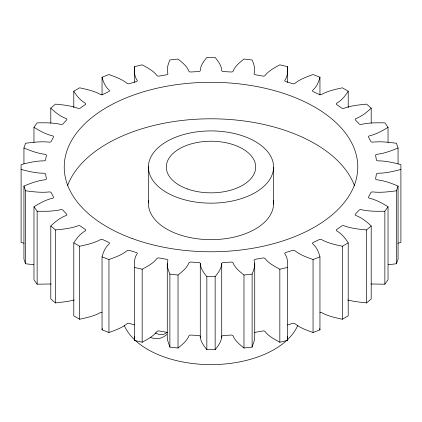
<?xml version="1.0" encoding="UTF-8"?>
<svg xmlns="http://www.w3.org/2000/svg" width="422" height="422" viewBox="0 0 422 422"><rect width="100%" height="100%" fill="white"/><g stroke="black" fill="none" stroke-linecap="round" stroke-linejoin="round"><path stroke-width="0.63" d="M21.1 169.433C28.49 171.401 36.055 173.189 43.746 173.226A1.757 1.013 0 0 1 45.608 174.17L46.373 178.67A1.757 1.013 0 0 1 44.869 179.809C37.595 180.658 30.648 183.248 23.938 186.076L25.557 190.776C33.322 191.841 41.219 192.791 49.047 191.947A1.757 1.013 0 0 1 51.194 192.664L53.467 196.99A1.757 1.013 0 0 1 52.375 198.271C45.755 199.859 39.684 203.172 33.966 206.78L37.141 211.206C44.964 211.359 52.914 211.464 60.578 209.708A1.757 1.013 0 0 1 62.925 210.172L66.618 214.154A1.757 1.013 0 0 1 65.98 215.542C60.188 217.757 55.235 221.708 50.798 225.955L55.409 229.943C62.978 229.209 70.706 228.487 77.885 225.828A1.757 1.013 0 0 1 80.344 226.018L85.313 229.515A1.757 1.013 0 0 1 85.154 230.945C80.307 233.704 76.693 238.193 73.787 242.866L79.658 246.258C86.695 244.697 93.942 243.209 100.309 239.691A1.757 1.013 0 0 1 102.789 239.601L108.839 242.471A1.757 1.013 0 0 1 109.166 243.89C105.315 247.165 103.279 252.071 102.045 256.866L108.95 259.53C115.206 257.235 121.768 255.036 126.99 250.763A1.757 1.013 0 0 1 129.385 250.394L136.29 252.525A1.757 1.013 0 0 1 137.092 253.88C134.301 257.742 134.122 262.832 134.491 267.411L142.161 269.247C147.436 266.329 153.139 263.476 156.894 258.617A1.757 1.013 0 0 1 159.12 257.984L166.616 259.298A1.757 1.013 0 0 1 167.856 260.538C166.368 265.058 168.13 269.906 169.881 274.1L178.026 275.033C182.172 271.626 186.862 268.107 188.882 262.953A1.757 1.013 0 0 1 190.85 262.083L198.646 262.526A1.757 1.013 0 0 1 200.281 263.602C200.455 268.635 203.879 272.86 206.849 276.674L206.849 349.659L215.151 349.659C218.042 346.082 220.933 342.168 221.719 337.531L221.719 263.602A1.757 1.013 0 0 1 223.354 262.526L231.15 262.083A1.757 1.013 0 0 1 233.118 262.953C235.138 268.107 239.828 271.626 243.974 275.033L252.119 274.1C253.87 269.906 255.632 265.058 254.144 260.538A1.757 1.013 0 0 1 255.384 259.298L262.88 257.984A1.757 1.013 0 0 1 265.106 258.617C268.861 263.476 274.564 266.329 279.839 269.247L287.509 267.411C287.878 262.832 287.698 257.742 284.908 253.88A1.757 1.013 0 0 1 285.71 252.525L292.615 250.394A1.757 1.013 0 0 1 295.01 250.763C300.232 255.036 306.794 257.235 313.05 259.53L319.955 256.866C318.721 252.071 316.685 247.165 312.834 243.89A1.757 1.013 0 0 1 313.161 242.471L319.211 239.601A1.757 1.013 0 0 1 321.691 239.691C328.058 243.209 335.305 244.697 342.342 246.258L348.213 242.866C345.307 238.193 341.693 233.704 336.846 230.945A1.757 1.013 0 0 1 336.687 229.515L341.656 226.018A1.757 1.013 0 0 1 344.115 225.828C351.294 228.487 359.022 229.209 366.591 229.943L371.202 225.955C366.765 221.708 361.812 217.757 356.02 215.542A1.757 1.013 0 0 1 355.382 214.154L359.075 210.172A1.757 1.013 0 0 1 361.422 209.708C369.086 211.464 377.036 211.359 384.859 211.206L388.034 206.78C382.316 203.172 376.245 199.859 369.625 198.271A1.757 1.013 0 0 1 368.533 196.99L370.806 192.664A1.757 1.013 0 0 1 372.953 191.947C380.781 192.791 388.678 191.841 396.443 190.776L398.062 186.076C391.352 183.248 384.405 180.658 377.131 179.809A1.757 1.013 0 0 1 375.627 178.67L376.392 174.17A1.757 1.013 0 0 1 378.254 173.226C385.945 173.189 393.51 171.401 400.9 169.433M206.849 349.659C203.879 345.845 200.455 341.62 200.281 336.587A1.757 1.013 0 0 0 198.646 335.511L190.85 335.068A1.757 1.013 0 0 0 188.882 335.938C186.862 341.087 182.172 344.605 178.026 348.018L169.881 347.084L167.576 340.232L167.27 336.619L167.27 263.634M134.407 336.577L134.491 340.396L142.161 342.231C147.436 339.314 153.139 336.455 156.894 331.602A1.757 1.013 0 0 1 159.12 330.969L166.616 332.283A1.757 1.013 0 0 1 167.402 332.547M134.323 82.39L134.491 66.66L142.161 64.83C147.436 67.742 153.139 70.601 156.894 75.454A1.757 1.013 0 0 0 159.12 76.087L166.616 74.773A1.757 1.013 0 0 0 167.856 73.534C166.368 69.013 168.13 64.17 169.881 59.971L178.026 59.038C182.172 62.451 186.862 65.969 188.882 71.123A1.757 1.013 0 0 0 190.85 71.993L198.646 71.55A1.757 1.013 0 0 0 200.281 70.474C200.455 65.436 203.879 61.211 206.849 57.397L215.151 57.397C218.121 61.211 221.545 65.436 221.719 70.474A1.757 1.013 0 0 0 223.354 71.55L231.15 71.993A1.757 1.013 0 0 0 233.118 71.123C235.138 65.969 239.828 62.451 243.974 59.038L252.119 59.971C253.87 64.17 255.632 69.013 254.144 73.534A1.757 1.013 0 0 0 255.384 74.773L262.88 76.087A1.757 1.013 0 0 0 265.106 75.454C268.861 70.601 274.564 67.742 279.839 64.83L287.509 66.66C287.878 71.244 287.698 76.335 284.908 80.191A1.757 1.013 0 0 0 285.71 81.546L292.615 83.677A1.757 1.013 0 0 0 295.01 83.308C300.232 79.035 306.794 76.836 313.05 74.546L319.955 77.21L319.955 94.961M254.598 332.547A1.757 1.013 0 0 1 255.384 332.283L262.88 330.969A1.757 1.013 0 0 1 265.106 331.602C268.861 336.455 274.564 339.314 279.839 342.231L287.509 340.396L287.593 336.577M134.407 324.929L129.385 323.379A1.757 1.013 0 0 0 126.99 323.748C121.768 328.021 115.206 330.22 108.95 332.51L102.045 329.851L102.367 328.58M319.955 77.21C318.721 82 316.685 86.906 312.834 90.187A1.757 1.013 0 0 0 313.161 91.606L319.211 94.47A1.757 1.013 0 0 0 321.691 94.38C328.058 90.867 335.305 89.374 342.342 87.818L348.213 91.205L348.213 107.642M23.938 163.778L23.938 147.995L25.557 143.295C33.322 142.235 41.219 141.286 49.047 142.13A1.757 1.013 0 0 0 51.194 141.412L53.467 137.087A1.757 1.013 0 0 0 52.375 135.8C45.755 134.217 39.684 130.899 33.966 127.296L37.141 122.865C44.964 122.718 52.914 122.612 60.578 124.369A1.757 1.013 0 0 0 62.925 123.904L66.618 119.917A1.757 1.013 0 0 0 65.98 118.535C60.188 116.319 55.235 112.363 50.798 108.116L55.409 104.134C62.978 104.867 70.706 105.584 77.885 108.243A1.757 1.013 0 0 0 80.344 108.053L85.313 104.561A1.757 1.013 0 0 0 85.154 103.132C80.307 100.367 76.693 95.878 73.787 91.205L79.658 87.818C86.695 89.374 93.942 90.867 100.309 94.38A1.757 1.013 0 0 0 102.789 94.47L108.839 91.606A1.757 1.013 0 0 0 109.166 90.187C105.315 86.906 103.279 82 102.045 77.21L108.95 74.546C115.206 76.836 121.768 79.035 126.99 83.308A1.757 1.013 0 0 0 129.385 83.677L136.29 81.546A1.757 1.013 0 0 0 137.092 80.191C134.607 76.894 134.36 72.558 134.323 68.58M388.277 264.721L396.443 263.761L398.062 259.061L398.062 186.076M221.719 337.531L221.719 336.587A1.757 1.013 0 0 1 223.354 335.511L231.15 335.068A1.757 1.013 0 0 1 233.118 335.938C235.138 341.087 239.828 344.605 243.974 348.018L252.119 347.084L254.424 340.232L254.73 336.619L254.73 263.634M348.213 91.205C345.307 95.878 341.693 100.367 336.846 103.132A1.757 1.013 0 0 0 336.687 104.561L341.656 108.053A1.757 1.013 0 0 0 344.115 108.243C351.294 105.584 359.022 104.867 366.591 104.134L371.202 108.116L371.202 123.24M370.906 284.001L384.859 284.191L388.034 279.765L388.034 206.78M215.151 349.659L215.151 276.674C218.121 272.86 221.545 268.635 221.719 263.602M371.202 108.116C366.765 112.363 361.812 116.319 356.02 118.535A1.757 1.013 0 0 0 355.382 119.917L359.075 123.904A1.757 1.013 0 0 0 361.422 124.369C369.086 122.612 377.036 122.718 384.859 122.865L388.034 127.296L388.034 142.414M166.774 334.419L165.83 335.279A28.833 20.029 46.9 0 1 162.607 337.315L161.415 337.8A29.028 19.343 50.8 0 1 157.659 338.608L153.719 338.412L150.211 337.373M347.723 299.989L354.738 301.53L366.591 302.922L371.202 298.94L371.202 225.955M388.034 127.296C382.316 130.899 376.245 134.217 369.625 135.8A1.757 1.013 0 0 0 368.533 137.087L370.806 141.412A1.757 1.013 0 0 0 372.953 142.13C380.781 141.286 388.678 142.235 396.443 143.295L398.062 147.995L398.062 163.778M320.029 312.354A1.757 1.013 0 0 1 321.691 312.676C328.058 316.189 335.305 317.682 342.342 319.243L348.213 315.851L348.213 242.866M398.062 147.995C391.352 150.828 384.405 153.413 377.131 154.267A1.757 1.013 0 0 0 375.627 155.407L376.392 159.901A1.757 1.013 0 0 0 378.254 160.851C385.945 160.882 393.51 162.67 400.9 164.638L400.9 242.418L397.893 243.241M287.593 324.929L292.615 323.379A1.757 1.013 0 0 1 295.01 323.748C300.232 328.021 306.794 330.22 313.05 332.51L319.955 329.851L319.955 256.866M74.277 299.989L67.262 301.53L55.409 302.922L50.798 298.94L50.798 225.955M73.787 242.866L73.787 315.851L79.658 319.243C86.695 317.682 93.942 316.189 100.309 312.676A1.757 1.013 0 0 1 101.971 312.354M51.094 284.001L37.141 284.191L33.966 279.765L33.966 206.78M206.849 276.674L215.151 276.674M33.723 264.721L25.557 263.761L23.938 259.061L23.938 186.076M24.107 243.241L21.1 242.418L21.1 164.638C28.49 162.67 36.055 160.882 43.746 160.851A1.757 1.013 0 0 0 45.608 159.901L46.373 155.407A1.757 1.013 0 0 0 44.869 154.267C37.595 153.413 30.648 150.828 23.938 147.995M319.633 328.58L319.955 329.851M396.443 190.776L396.443 263.761M384.859 211.206L384.859 284.191M366.591 229.943L366.591 302.922M342.342 246.258L342.342 319.243M313.05 259.53L313.05 332.51M287.677 68.58L287.677 82.39M287.509 66.66L287.509 67.979M287.509 267.411L287.509 340.396M279.839 269.247L279.839 342.231M273.562 167.634A62.572 36.123 0 0 1 178.822 198.018A62.572 36.123 0 0 1 180.616 135.457A62.572 36.123 0 0 1 273.562 167.634L273.562 204.127M252.119 274.1L252.119 347.084M243.974 275.033L243.974 348.018M200.281 263.602L200.281 337.531M178.026 275.033L178.026 348.018M169.881 274.1L169.881 347.084M148.438 166.437L148.438 202.929M142.161 269.247L142.161 342.231M134.491 66.66L134.491 67.979M134.491 267.411L134.491 340.396M108.95 259.53L108.95 332.51M102.045 77.21L102.045 94.961M102.045 256.866L102.045 329.851M79.658 246.258L79.658 319.243M73.787 91.205L73.787 107.642M55.409 229.943L55.409 302.922M50.798 108.116L50.798 123.24M37.141 211.206L37.141 284.191M33.966 127.296L33.966 142.414M25.557 190.776L25.557 263.761M297.842 325.225A89.385 51.605 0 0 1 225.074 363.964A89.385 51.605 0 0 1 135.045 340.211M134.623 339.815A89.385 51.605 0 0 1 124.232 325.404M67.52 185.68A146.772 84.738 0 0 1 210.894 118.793A146.772 84.738 0 0 1 354.433 185.559M273.298 200.16A62.572 36.123 0 0 1 211.438 239.654A62.572 36.123 0 0 1 148.628 200.661M166.838 332.288A26.808 13.694 63.8 0 1 155.307 332.911M132.012 238.456A146.772 84.738 0 0 0 357.624 170.82A146.772 84.738 0 0 0 143.359 91.832A146.772 84.738 0 0 0 132.012 238.456M187.447 188.966A44.695 25.805 0 0 0 255.669 167.845A44.695 25.805 0 0 0 189.879 144.298A44.695 25.805 0 0 0 187.447 188.966"/></g></svg>
